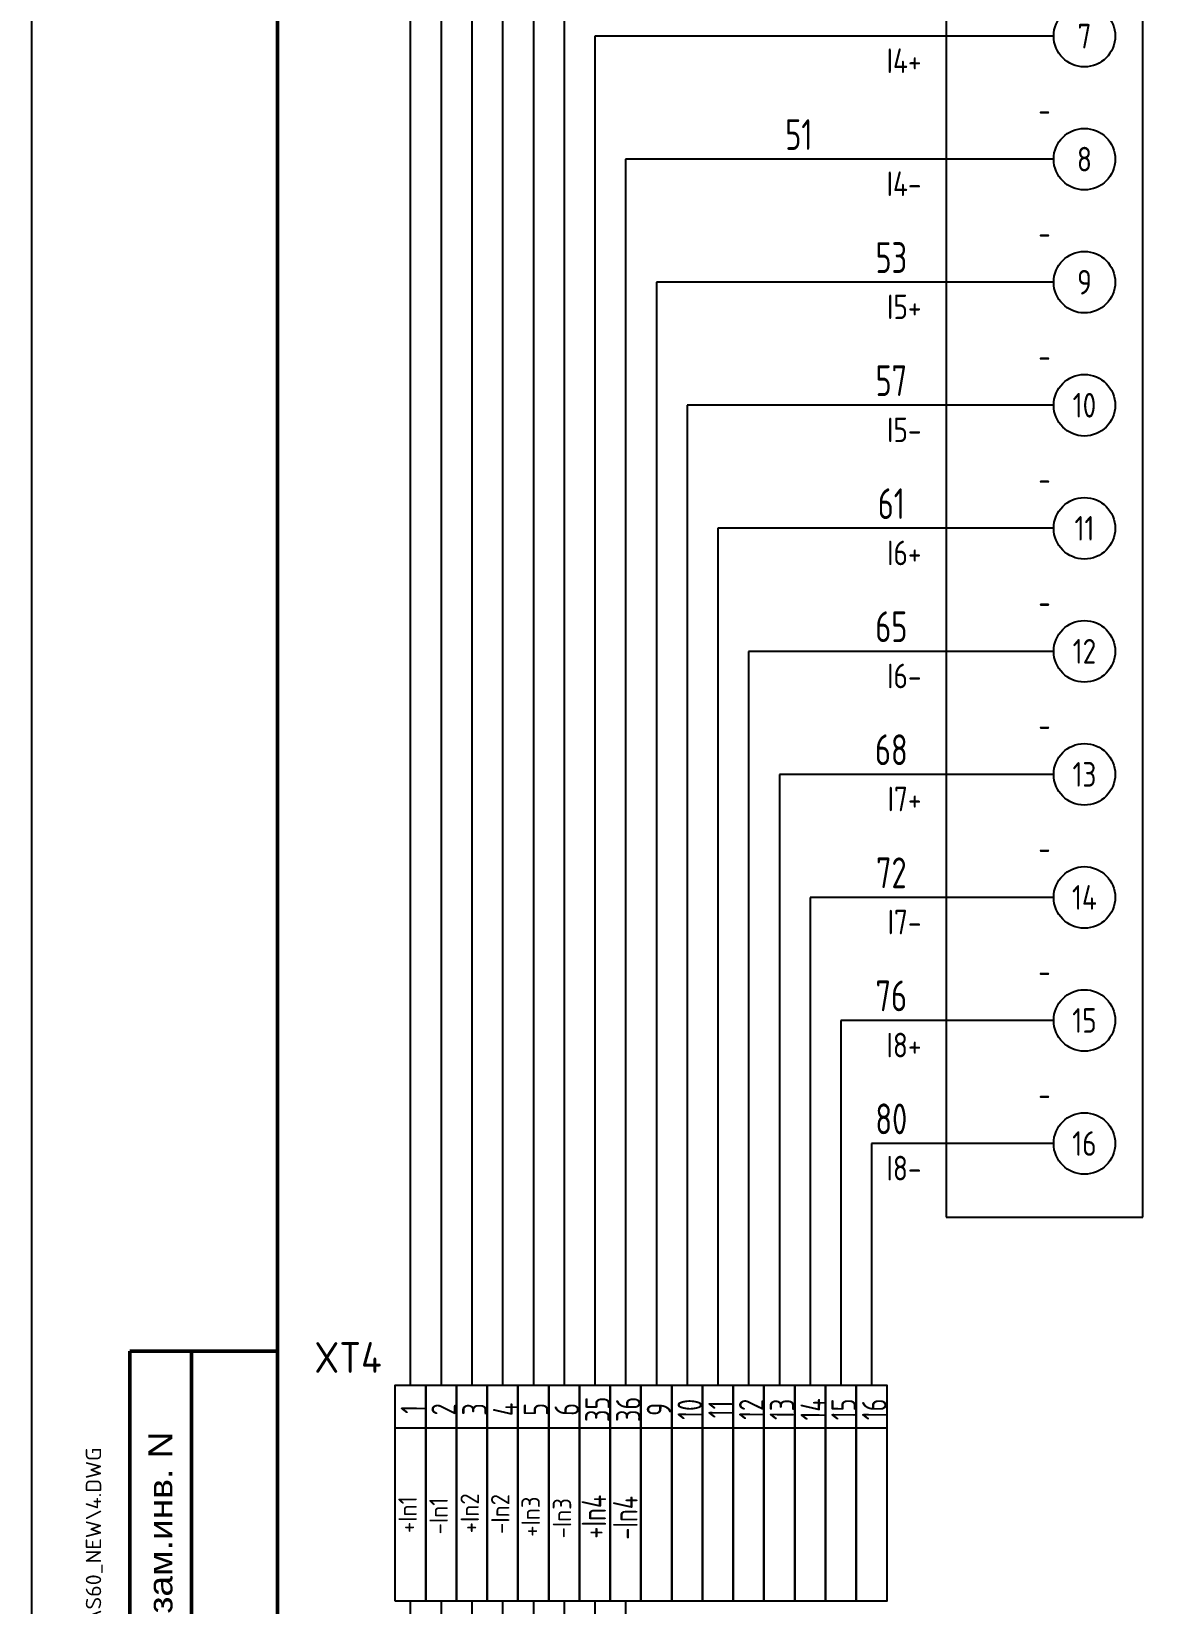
# Model space of a CAD drawing. Extents: x -20 to 400, y -5 to 292.
# Drawn here: x -20 to 72, y 64.6 to 192.3 of the extents above; entities that cross this region are included whole.
import ezdxf
from ezdxf.enums import TextEntityAlignment as Align

# ---------------------------------------------------------------- set-up
doc = ezdxf.new("R2010")
doc.units = 0
doc.linetypes.add('Caddy_Solid', pattern=[0])
for name, color, linetype in [('100', 7, 'Continuous'), ('BLU_2.5mm^2', 5, 'Continuous'), ('DESC', 1, 'Continuous'), ('GRN_0.75mm^2', 3, 'Continuous'), ('SYMS', 7, 'Continuous'), ('TAGS', 51, 'Continuous'), ('TERMS', 4, 'Continuous'), ('TITLE', 7, 'Continuous'), ('WIRENO', 70, 'Continuous')]:
    doc.layers.add(name, color=color, linetype=linetype)
doc.styles.add('Caddy_Vectorfont1n', font='arial.ttf', dxfattribs={"width": 1.1})
doc.styles.add('ITALIC', font='ITALIC')
doc.styles.add('SIMPLEX', font='simplex')
doc.styles.add('WD_IEC', font='ISOCP2.shx', dxfattribs={"width": 0.9, "height": 4})

# ---------------------------------------------------------------- blocks, each defined once
blk = doc.blocks.new('wd_tb')
at = {"layer": 'TITLE', "color": 1, "style": 'SIMPLEX'}
blk.add_attdef('CAD#', (-14.33, 3.62), '', height=1.25, rotation=90, dxfattribs=at)
at = {"layer": 'TITLE', "color": 1, "style": 'ITALIC'}
for tag, p in [('DWG#', (377.5, 6.5)), ('TITLE#1', (133.27, -3.8)), ('TITLE#2', (163.84, -3.8)), ('TITLE#3', (197.71, -3.8))]:
    blk.add_attdef(tag, text='', height=2, dxfattribs=at).set_placement(p, align=Align.CENTER)
at = {"layer": 'TITLE', "color": 1}
for tag, p, height, style in [('JOB#', (277.8, 5.56), 2, 'ITALIC'), ('ENGINEER', (9.37, -2.98), 1.25, 'ITALIC'), ('CHKDBY', (40.35, -2.98), 1.25, 'ITALIC'), ('DRAWNBY', (70.5, -3.39), 1.25, 'ITALIC'), ('DATE', (98.17, -3.8), 1.25, 'SIMPLEX'), ('SHTS', (385.36, -3.42), 2, 'ITALIC')]:
    blk.add_attdef(tag, p, '', height=height, dxfattribs=dict(at, style=style))
at = {"layer": 'TITLE', "color": 1, "style": 'ITALIC'}
blk.add_attdef('SH#', text='', height=2, dxfattribs=at).set_placement((391.86, 4.83), align=Align.RIGHT)
at = {"layer": 'TITLE', "color": 7, "flags": 9}
blk.add_attdef('WD_TB', (-0.02, 0.56), '', height=1.57, dxfattribs=at)
at = {"layer": 'TITLE', "color": 1, "style": 'ITALIC', "flags": 3}
blk.add_attdef('TITLE#4', text='', height=2, dxfattribs=at).set_placement((230.75, -4.22), align=Align.CENTER)
blk = doc.blocks.new('PLCIO_195A')
at = {"layer": 'SYMS'}
for p, q in [((-8, 8), (-8, -156)), ((8, -156), (8, 8)), ((-8, -156), (8, -156))]:
    blk.add_line(p, q, dxfattribs=at)
for centre in [(3.25, -60), (3.25, -70), (3.25, -80), (3.25, -90), (3.25, -100), (3.25, -110), (3.25, -120), (3.25, -130), (3.25, -140), (3.25, -150)]:
    blk.add_circle(centre, 2.5, dxfattribs=at)
at = {"layer": 'SYMS', "style": 'WD_IEC'}
for tag, height, width, p in [('INST', 2.5, 0.8, (0, 26.5)), ('LOC', 2.5, 0.8, (0, 23.5)), ('MFG', 2.5, 0.8, (0, 20.5)), ('CAT', 2.5, 0.8, (0, 17.5)), ('LINE1', 2.5, 0.9, (0, 14.5)), ('LINE2', 2.5, 0.9, (0, 11.5)), ('DESC', 2.5, 0.9, (0, 8.473)), ('TAG', 2.5, 0.8, (0, 5.489)), ('TAGA01', 2, 0.8, (0, 3)), ('TAGA02', 2, 0.8, (0, -7)), ('TAGA03', 2, 0.8, (0, -17)), ('TAGA04', 2, 0.8, (0, -27)), ('TAGA05', 2, 0.8, (0, -37)), ('TAGA06', 2, 0.8, (0, -47)), ('TAGA07', 2, 0.8, (0, -57)), ('TAGA08', 2, 0.8, (0, -67)), ('TAGA09', 2, 0.8, (0, -77)), ('TAGA10', 2, 0.8, (0, -87)), ('TAGA11', 2, 0.8, (0, -97)), ('TAGA12', 2, 0.8, (0, -107)), ('TAGA13', 2, 0.8, (0, -117)), ('TAGA14', 2, 0.8, (0, -127)), ('TAGA15', 2, 0.8, (0, -137)), ('TAGA16', 2, 0.8, (0, -147))]:
    blk.add_attdef(tag, text='', height=height, dxfattribs=dict(at, width=width)).set_placement(p, align=Align.CENTER)
at = {"layer": 'SYMS', "linetype": 'Continuous', "style": 'WD_IEC', "width": 0.9, "flags": 9}
blk.add_attdef('ASSYCODE', text='', height=0.32, dxfattribs=at).set_placement((3.68, 17.142), align=Align.CENTER)
at = {"layer": 'SYMS', "style": 'WD_IEC', "width": 0.9}
for tag, p in [('DESCA01', (20, 0.5)), ('DESCB01', (20, -2.625)), ('DESCC01', (20, -5.75)), ('DESCD01', (20, -8.875)), ('DESCA02', (20, -9.5)), ('DESCE01', (20, -12)), ('DESCB02', (20, -12.625)), ('DESCC02', (20, -15.75)), ('DESCD02', (20, -18.875)), ('DESCA03', (20, -19.5)), ('DESCE02', (20, -22)), ('DESCB03', (20, -22.625)), ('DESCC03', (20, -25.75)), ('DESCD03', (20, -28.875)), ('DESCA04', (20, -29.5)), ('DESCE03', (20, -32)), ('DESCB04', (20, -32.625)), ('DESCC04', (20, -35.75)), ('DESCD04', (20, -38.875)), ('DESCA05', (20, -39.5)), ('DESCE04', (20, -42)), ('DESCB05', (20, -42.625)), ('DESCC05', (20, -45.75)), ('DESCD05', (20, -48.875)), ('DESCA06', (20, -49.5)), ('DESCE05', (20, -52)), ('DESCB06', (20, -52.625)), ('DESCC06', (20, -55.75)), ('DESCD06', (20, -58.875)), ('DESCA07', (20, -59.5)), ('DESCE06', (20, -62)), ('DESCB07', (20, -62.625)), ('DESCC07', (20, -65.75)), ('DESCD07', (20, -68.875)), ('DESCA08', (20, -69.5)), ('DESCE07', (20, -72)), ('DESCB08', (20, -72.625)), ('DESCC08', (20, -75.75)), ('DESCD08', (20, -78.875)), ('DESCA09', (20, -79.5)), ('DESCE08', (20, -82)), ('DESCB09', (20, -82.625)), ('DESCC09', (20, -85.75)), ('DESCD09', (20, -88.875)), ('DESCA10', (20, -89.5)), ('DESCE09', (20, -92)), ('DESCB10', (20, -92.625)), ('DESCC10', (20, -95.75)), ('DESCD10', (20, -98.875)), ('DESCA11', (20, -99.5)), ('DESCE10', (20, -102)), ('DESCB11', (20, -102.625)), ('DESCC11', (20, -105.75)), ('DESCD11', (20, -108.875)), ('DESCA12', (20, -109.5)), ('DESCE11', (20, -112)), ('DESCB12', (20, -112.625)), ('DESCC12', (20, -115.75)), ('DESCD12', (20, -118.875)), ('DESCA13', (20, -119.5)), ('DESCE12', (20, -122)), ('DESCB13', (20, -122.625)), ('DESCC13', (20, -125.75)), ('DESCD13', (20, -128.875)), ('DESCA14', (20, -129.5)), ('DESCE13', (20, -132)), ('DESCB14', (20, -132.625)), ('DESCC14', (20, -135.75)), ('DESCD14', (20, -138.875)), ('DESCA15', (20, -139.5)), ('DESCE14', (20, -142)), ('DESCB15', (20, -142.625)), ('DESCC15', (20, -145.75)), ('DESCD15', (20, -148.875)), ('DESCA16', (20, -149.5)), ('DESCE15', (20, -152)), ('DESCB16', (20, -152.625)), ('DESCC16', (20, -155.75)), ('DESCD16', (20, -158.875)), ('DESCE16', (20, -162))]:
    blk.add_attdef(tag, p, '', height=2.5, dxfattribs=at)
for tag, p in [('TERM01', (0, 0)), ('TERM02', (3.25, -10)), ('TERM03', (3.25, -20)), ('TERM04', (3.25, -30)), ('TERM05', (3.25, -40)), ('TERM06', (3.25, -50)), ('TERM07', (3.25, -60)), ('TERM08', (3.25, -70)), ('TERM09', (3.25, -80)), ('TERM10', (3.25, -90)), ('TERM11', (3.25, -100)), ('TERM12', (3.25, -110)), ('TERM13', (3.25, -120)), ('TERM14', (3.25, -130)), ('TERM15', (3.25, -140)), ('TERM16', (3.25, -150))]:
    blk.add_attdef(tag, text='', height=2, dxfattribs=at).set_placement(p, align=Align.MIDDLE_CENTER)
at = {"layer": 'SYMS', "style": 'WD_IEC', "width": 0.9, "flags": 1}
for tag, p in [('X4TERM01', (-2.5, 0)), ('X4TERM02', (0.75, -10)), ('X4TERM03', (0.75, -20)), ('X4TERM04', (0.75, -30)), ('X4TERM05', (0.75, -40)), ('X4TERM06', (0.75, -50)), ('X4TERM07', (0.75, -60)), ('X4TERM08', (0.75, -70)), ('X4TERM09', (0.75, -80)), ('X4TERM10', (0.75, -90)), ('X4TERM11', (0.75, -100)), ('X4TERM12', (0.75, -110)), ('X4TERM13', (0.75, -120)), ('X4TERM14', (0.75, -130)), ('X4TERM15', (0.75, -140)), ('X4TERM16', (0.75, -150))]:
    blk.add_attdef(tag, p, '', height=0.32, dxfattribs=at)
at = {"layer": 'SYMS', "style": 'WD_IEC', "width": 0.9}
for tag, p in [('TERMDESC01', (-10, -1)), ('TERMDESC02', (-10, -11)), ('TERMDESC03', (-10, -21)), ('TERMDESC04', (-10, -31)), ('TERMDESC05', (-10, -41)), ('TERMDESC06', (-10, -51)), ('TERMDESC07', (-10, -61)), ('TERMDESC08', (-10, -71)), ('TERMDESC09', (-10, -81)), ('TERMDESC10', (-10, -91)), ('TERMDESC11', (-10, -101)), ('TERMDESC12', (-10, -111)), ('TERMDESC13', (-10, -121)), ('TERMDESC14', (-10, -131)), ('TERMDESC15', (-10, -141)), ('TERMDESC16', (-10, -151))]:
    blk.add_attdef(tag, text='', height=2, dxfattribs=at).set_placement(p, align=Align.TOP_RIGHT)
blk = doc.blocks.new('VT0001_002')
at = {"layer": 'BLU_2.5mm^2', "color": 0, "transparency": 33554687}
blk.add_line((0, -3.43), (2.5, -3.43), dxfattribs=at)
blk.add_lwpolyline([(0, -17.5), (2.5, -17.5), (2.5, 0), (0, 0)], close=True, dxfattribs=at)
at = {"color": 2, "lineweight": 15, "true_color": 0xf1eb1f, "transparency": 33554687, "style": 'WD_IEC'}
for tag, p in [('INST', (-2.25, 5.32)), ('LOC', (-2.25, 1.32)), ('DESC1', (-2.25, -10.43)), ('DESC2', (-2.25, -13.93)), ('DESC3', (-2.25, -17.43))]:
    blk.add_attdef(tag, text='', height=2.5, dxfattribs=at).set_placement(p, align=Align.RIGHT)
at = {"color": 2, "lineweight": 15, "true_color": 0xf1eb1f, "transparency": 33554687, "style": 'WD_IEC', "flags": 1}
for tag, p, height in [('ASSYCODE', (2.75, 7.32), 1), ('CATDESC', (2.75, 5.82), 1), ('MFG', (2.75, 3.82), 1.5), ('CAT', (2.75, 1.32), 1.5)]:
    blk.add_attdef(tag, p, '', height=height, dxfattribs=at)
at = {"color": 2, "lineweight": 15, "true_color": 0xf1eb1f, "transparency": 33554687, "style": 'WD_IEC', "width": 0.8}
blk.add_attdef('TERM01', text='', height=2, rotation=89.5557, dxfattribs=at).set_placement((0.47, -1.92), align=Align.TOP_CENTER)
at = {"color": 0, "transparency": 33554687, "flags": 1}
blk.add_attdef('X2LINK', (1.25, 0), '', height=0.01, dxfattribs=at)
at = {"color": 0, "transparency": 33554687, "style": 'WD_IEC', "flags": 1}
for tag, p, height in [('X2TERM01', (1.25, 0), 0.08), ('STRIPSEQ', (0, -3.43), 0.03), ('LINKTERM', (0, -3.47), 0.03), ('X8TERM01', (1.25, -17.5), 0.08)]:
    blk.add_attdef(tag, p, '', height=height, dxfattribs=at)
at = {"color": 2, "lineweight": 15, "true_color": 0xf1eb1f, "transparency": 33554687, "style": 'WD_IEC', "flags": 8}
blk.add_attdef('TAGSTRIP', text='', height=2.5, dxfattribs=at).set_placement((-2.25, -2.93), align=Align.RIGHT)
blk = doc.blocks.new('WD_WNH')
at = {"linetype": 'Continuous', "style": 'WD_IEC', "width": 0.8}
blk.add_attdef('WIRENO', text='', height=2.5, dxfattribs=at).set_placement((0, 0.75), align=Align.CENTER)
at = {"style": 'WD_IEC', "flags": 1}
for tag, p in [('W01USER', (0, 1.25)), ('W08USER', (0, 0.375)), ('W04USER', (0, 0.875)), ('W05USER', (0, 0.75)), ('W09USER', (0, 0.25)), ('W03USER', (0, 1)), ('W06USER', (0, 0.625)), ('W07USER', (0, 0.5)), ('W02USER', (0, 1.125)), ('W10USER', (0, 0.125))]:
    blk.add_attdef(tag, text='', height=0.08, dxfattribs=at).set_placement(p, align=Align.CENTER)

msp = doc.modelspace()

# ---------------------------------------------------------------- linework, layer by layer
at = {"layer": '100', "linetype": 'Caddy_Solid', "lineweight": 50}
for p, q in [((0, 286.94), (0, 0)), ((-12, 0.06), (-12, 85.06)), ((-12, 85.06), (0, 85.06)), ((-7, 85.06), (-7, 0.06))]:
    msp.add_line(p, q, dxfattribs=at)
at = {"layer": 'GRN_0.75mm^2'}
for p, q in [((10.8, 251.95), (10.8, 82.27)), ((13.3, 241.95), (13.3, 82.27)), ((15.8, 231.95), (15.8, 82.27)), ((18.3, 221.95), (18.3, 82.27)), ((20.8, 211.95), (20.8, 82.27)), ((23.3, 201.95), (23.3, 82.27)), ((63.1, 191.95), (25.8, 191.95)), ((25.8, 191.95), (25.8, 82.27)), ((63.1, 181.95), (28.3, 181.95)), ((28.3, 181.95), (28.3, 82.27)), ((63.1, 171.95), (30.8, 171.95)), ((30.8, 171.95), (30.8, 82.27)), ((63.1, 161.95), (33.3, 161.95)), ((33.3, 161.95), (33.3, 82.27)), ((63.1, 151.95), (35.8, 151.95)), ((35.8, 151.95), (35.8, 82.27)), ((63.1, 141.95), (38.3, 141.95)), ((38.3, 141.95), (38.3, 82.27)), ((63.1, 131.95), (40.8, 131.95)), ((40.8, 131.95), (40.8, 82.27)), ((63.1, 121.95), (43.3, 121.95)), ((43.3, 121.95), (43.3, 82.27)), ((63.1, 111.95), (45.8, 111.95)), ((45.8, 111.95), (45.8, 82.27)), ((63.1, 101.95), (48.3, 101.95)), ((48.3, 101.95), (48.3, 82.27)), ((10.8, 64.77), (10.8, 54.99)), ((13.3, 64.77), (13.3, 54.99)), ((15.8, 64.77), (15.8, 54.98)), ((18.3, 64.77), (18.3, 54.98)), ((20.8, 64.77), (20.8, 54.98)), ((23.3, 64.77), (23.3, 54.98)), ((25.8, 64.77), (25.8, 59.21)), ((28.3, 64.77), (28.3, 59.21))]:
    msp.add_line(p, q, dxfattribs=at)
at = {"layer": 'SYMS'}
msp.add_lwpolyline([(-20, -5), (400, -5), (400, 292), (-20, 292)], close=True, dxfattribs=at)

# ---------------------------------------------------------------- block references
ref = msp.add_blockref('PLCIO_195A', (62.35, 251.95), dxfattribs=at)
ref.add_attrib('TERM07', '7', dxfattribs={"layer": 'TERMS', "height": 2, "style": 'WD_IEC', "width": 0.9}).set_placement((65.6, 191.95), align=Align.MIDDLE_CENTER)
ref.add_attrib('TERMDESC07', 'I4+', dxfattribs={"layer": 'TERMS', "height": 2, "style": 'WD_IEC', "width": 0.9}).set_placement((52.35, 190.95), align=Align.TOP_RIGHT)
ref.add_attrib('TERM08', '8', dxfattribs={"layer": 'TERMS', "height": 2, "style": 'WD_IEC', "width": 0.9}).set_placement((65.6, 181.95), align=Align.MIDDLE_CENTER)
ref.add_attrib('TAGA08', '-', dxfattribs={"layer": 'TAGS', "height": 2, "style": 'WD_IEC', "width": 0.8}).set_placement((62.35, 184.95), align=Align.CENTER)
ref.add_attrib('TERMDESC08', 'I4-', dxfattribs={"layer": 'TERMS', "height": 2, "style": 'WD_IEC', "width": 0.9}).set_placement((52.35, 180.95), align=Align.TOP_RIGHT)
ref.add_attrib('TERM09', '9', dxfattribs={"layer": 'TERMS', "height": 2, "style": 'WD_IEC', "width": 0.9}).set_placement((65.6, 171.95), align=Align.MIDDLE_CENTER)
ref.add_attrib('TAGA09', '-', dxfattribs={"layer": 'TAGS', "height": 2, "style": 'WD_IEC', "width": 0.8}).set_placement((62.35, 174.95), align=Align.CENTER)
ref.add_attrib('TERMDESC09', 'I5+', dxfattribs={"layer": 'TERMS', "height": 2, "style": 'WD_IEC', "width": 0.9}).set_placement((52.35, 170.95), align=Align.TOP_RIGHT)
ref.add_attrib('TERM10', '10', dxfattribs={"layer": 'TERMS', "height": 2, "style": 'WD_IEC', "width": 0.9}).set_placement((65.6, 161.95), align=Align.MIDDLE_CENTER)
ref.add_attrib('TAGA10', '-', dxfattribs={"layer": 'TAGS', "height": 2, "style": 'WD_IEC', "width": 0.8}).set_placement((62.35, 164.95), align=Align.CENTER)
ref.add_attrib('TERMDESC10', 'I5-', dxfattribs={"layer": 'TERMS', "height": 2, "style": 'WD_IEC', "width": 0.9}).set_placement((52.35, 160.95), align=Align.TOP_RIGHT)
ref.add_attrib('TERM11', '11', dxfattribs={"layer": 'TERMS', "height": 2, "style": 'WD_IEC', "width": 0.9}).set_placement((65.6, 151.95), align=Align.MIDDLE_CENTER)
ref.add_attrib('TAGA11', '-', dxfattribs={"layer": 'TAGS', "height": 2, "style": 'WD_IEC', "width": 0.8}).set_placement((62.35, 154.95), align=Align.CENTER)
ref.add_attrib('TERMDESC11', 'I6+', dxfattribs={"layer": 'TERMS', "height": 2, "style": 'WD_IEC', "width": 0.9}).set_placement((52.35, 150.95), align=Align.TOP_RIGHT)
ref.add_attrib('TERM12', '12', dxfattribs={"layer": 'TERMS', "height": 2, "style": 'WD_IEC', "width": 0.9}).set_placement((65.6, 141.95), align=Align.MIDDLE_CENTER)
ref.add_attrib('TAGA12', '-', dxfattribs={"layer": 'TAGS', "height": 2, "style": 'WD_IEC', "width": 0.8}).set_placement((62.35, 144.95), align=Align.CENTER)
ref.add_attrib('TERMDESC12', 'I6-', dxfattribs={"layer": 'TERMS', "height": 2, "style": 'WD_IEC', "width": 0.9}).set_placement((52.35, 140.95), align=Align.TOP_RIGHT)
ref.add_attrib('TERM13', '13', dxfattribs={"layer": 'TERMS', "height": 2, "style": 'WD_IEC', "width": 0.9}).set_placement((65.6, 131.95), align=Align.MIDDLE_CENTER)
ref.add_attrib('TAGA13', '-', dxfattribs={"layer": 'TAGS', "height": 2, "style": 'WD_IEC', "width": 0.8}).set_placement((62.35, 134.95), align=Align.CENTER)
ref.add_attrib('TERMDESC13', 'I7+', dxfattribs={"layer": 'TERMS', "height": 2, "style": 'WD_IEC', "width": 0.9}).set_placement((52.35, 130.95), align=Align.TOP_RIGHT)
ref.add_attrib('TERM14', '14', dxfattribs={"layer": 'TERMS', "height": 2, "style": 'WD_IEC', "width": 0.9}).set_placement((65.6, 121.95), align=Align.MIDDLE_CENTER)
ref.add_attrib('TAGA14', '-', dxfattribs={"layer": 'TAGS', "height": 2, "style": 'WD_IEC', "width": 0.8}).set_placement((62.35, 124.95), align=Align.CENTER)
ref.add_attrib('TERMDESC14', 'I7-', dxfattribs={"layer": 'TERMS', "height": 2, "style": 'WD_IEC', "width": 0.9}).set_placement((52.35, 120.95), align=Align.TOP_RIGHT)
ref.add_attrib('TERM15', '15', dxfattribs={"layer": 'TERMS', "height": 2, "style": 'WD_IEC', "width": 0.9}).set_placement((65.6, 111.95), align=Align.MIDDLE_CENTER)
ref.add_attrib('TAGA15', '-', dxfattribs={"layer": 'TAGS', "height": 2, "style": 'WD_IEC', "width": 0.8}).set_placement((62.35, 114.95), align=Align.CENTER)
ref.add_attrib('TERMDESC15', 'I8+', dxfattribs={"layer": 'TERMS', "height": 2, "style": 'WD_IEC', "width": 0.9}).set_placement((52.35, 110.95), align=Align.TOP_RIGHT)
ref.add_attrib('TERM16', '16', dxfattribs={"layer": 'TERMS', "height": 2, "style": 'WD_IEC', "width": 0.9}).set_placement((65.6, 101.95), align=Align.MIDDLE_CENTER)
ref.add_attrib('TAGA16', '-', dxfattribs={"layer": 'TAGS', "height": 2, "style": 'WD_IEC', "width": 0.8}).set_placement((62.35, 104.95), align=Align.CENTER)
ref.add_attrib('TERMDESC16', 'I8-', dxfattribs={"layer": 'TERMS', "height": 2, "style": 'WD_IEC', "width": 0.9}).set_placement((52.35, 100.95), align=Align.TOP_RIGHT)
ref = msp.add_blockref('VT0001_002', (9.55, 82.27), dxfattribs=at)
ref.add_attrib('TERM01', '1', dxfattribs={"layer": 'TERMS', "color": 2, "lineweight": 15, "true_color": 0xf1eb1f, "transparency": 33554687, "height": 2, "rotation": 89.5557, "style": 'WD_IEC', "width": 0.8}).set_placement((10.02, 80.35), align=Align.TOP_CENTER)
ref.add_attrib('TAGSTRIP', 'XT4', dxfattribs={"layer": 'TAGS', "color": 2, "lineweight": 15, "true_color": 0xf1eb1f, "transparency": 33554687, "height": 2.5, "style": 'WD_IEC', "flags": 8}).set_placement((8.48, 83.31), align=Align.RIGHT)
ref.add_attrib('DESC1', '+In1', dxfattribs={"layer": 'DESC', "color": 2, "lineweight": 15, "true_color": 0xf1eb1f, "transparency": 33554687, "height": 1.5, "rotation": 90, "style": 'WD_IEC'}).set_placement((11.33, 73.29), align=Align.RIGHT)
ref = msp.add_blockref('VT0001_002', (12.05, 82.27), dxfattribs=at)
ref.add_attrib('TERM01', '2', dxfattribs={"layer": 'TERMS', "color": 2, "lineweight": 15, "true_color": 0xf1eb1f, "transparency": 33554687, "height": 2, "rotation": 89.5557, "style": 'WD_IEC', "width": 0.8}).set_placement((12.52, 80.35), align=Align.TOP_CENTER)
ref.add_attrib('DESC1', '-In1', dxfattribs={"layer": 'DESC', "color": 2, "lineweight": 15, "true_color": 0xf1eb1f, "transparency": 33554687, "height": 1.5, "rotation": 90, "style": 'WD_IEC'}).set_placement((13.85, 73.18), align=Align.RIGHT)
ref = msp.add_blockref('VT0001_002', (14.55, 82.27), dxfattribs=at)
ref.add_attrib('TERM01', '3', dxfattribs={"layer": 'TERMS', "color": 2, "lineweight": 15, "true_color": 0xf1eb1f, "transparency": 33554687, "height": 2, "rotation": 89.5557, "style": 'WD_IEC', "width": 0.8}).set_placement((15.02, 80.35), align=Align.TOP_CENTER)
ref.add_attrib('DESC1', '+In2', dxfattribs={"layer": 'DESC', "color": 2, "lineweight": 15, "true_color": 0xf1eb1f, "transparency": 33554687, "height": 1.5, "rotation": 90, "style": 'WD_IEC'}).set_placement((16.38, 73.52), align=Align.RIGHT)
ref = msp.add_blockref('VT0001_002', (17.05, 82.27), dxfattribs=at)
ref.add_attrib('TERM01', '4', dxfattribs={"layer": 'TERMS', "color": 2, "lineweight": 15, "true_color": 0xf1eb1f, "transparency": 33554687, "height": 2, "rotation": 89.5557, "style": 'WD_IEC', "width": 0.8}).set_placement((17.52, 80.35), align=Align.TOP_CENTER)
ref.add_attrib('DESC1', '-In2', dxfattribs={"layer": 'DESC', "color": 2, "lineweight": 15, "true_color": 0xf1eb1f, "transparency": 33554687, "height": 1.5, "rotation": 90, "style": 'WD_IEC'}).set_placement((18.86, 73.46), align=Align.RIGHT)
ref = msp.add_blockref('VT0001_002', (19.55, 82.27), dxfattribs=at)
ref.add_attrib('TERM01', '5', dxfattribs={"layer": 'TERMS', "color": 2, "lineweight": 15, "true_color": 0xf1eb1f, "transparency": 33554687, "height": 2, "rotation": 89.5557, "style": 'WD_IEC', "width": 0.8}).set_placement((20.02, 80.35), align=Align.TOP_CENTER)
ref.add_attrib('DESC1', '+In3', dxfattribs={"layer": 'DESC', "color": 2, "lineweight": 15, "true_color": 0xf1eb1f, "transparency": 33554687, "height": 1.5, "rotation": 90, "style": 'WD_IEC'}).set_placement((21.33, 73.26), align=Align.RIGHT)
ref = msp.add_blockref('VT0001_002', (22.05, 82.27), dxfattribs=at)
ref.add_attrib('TERM01', '6', dxfattribs={"layer": 'TERMS', "color": 2, "lineweight": 15, "true_color": 0xf1eb1f, "transparency": 33554687, "height": 2, "rotation": 89.5557, "style": 'WD_IEC', "width": 0.8}).set_placement((22.52, 80.35), align=Align.TOP_CENTER)
ref.add_attrib('DESC1', '-In3', dxfattribs={"layer": 'DESC', "color": 2, "lineweight": 15, "true_color": 0xf1eb1f, "transparency": 33554687, "height": 1.5, "rotation": 90, "style": 'WD_IEC'}).set_placement((23.88, 73.13), align=Align.RIGHT)
ref = msp.add_blockref('VT0001_002', (24.55, 82.27), dxfattribs=at)
ref.add_attrib('TERM01', '35', dxfattribs={"layer": 'TERMS', "color": 2, "lineweight": 15, "true_color": 0xf1eb1f, "transparency": 33554687, "height": 2, "rotation": 89.5557, "style": 'WD_IEC', "width": 0.8}).set_placement((25.02, 80.35), align=Align.TOP_CENTER)
ref.add_attrib('DESC1', '+In4', dxfattribs={"layer": 'DESC', "color": 2, "lineweight": 15, "true_color": 0xf1eb1f, "transparency": 33554687, "height": 2, "rotation": 90, "style": 'WD_IEC', "width": 0.8}).set_placement((26.72, 73.4), align=Align.RIGHT)
ref = msp.add_blockref('VT0001_002', (27.05, 82.27), dxfattribs=at)
ref.add_attrib('TERM01', '36', dxfattribs={"layer": 'TERMS', "color": 2, "lineweight": 15, "true_color": 0xf1eb1f, "transparency": 33554687, "height": 2, "rotation": 89.5557, "style": 'WD_IEC', "width": 0.8}).set_placement((27.52, 80.35), align=Align.TOP_CENTER)
ref.add_attrib('DESC1', '-In4', dxfattribs={"layer": 'DESC', "color": 2, "lineweight": 15, "true_color": 0xf1eb1f, "transparency": 33554687, "height": 2, "rotation": 90, "style": 'WD_IEC', "width": 0.8}).set_placement((29.28, 73.31), align=Align.RIGHT)
ref = msp.add_blockref('VT0001_002', (29.55, 82.27), dxfattribs=at)
ref.add_attrib('TERM01', '9', dxfattribs={"layer": 'TERMS', "color": 2, "lineweight": 15, "true_color": 0xf1eb1f, "transparency": 33554687, "height": 2, "rotation": 89.5557, "style": 'WD_IEC', "width": 0.8}).set_placement((30.02, 80.35), align=Align.TOP_CENTER)
ref = msp.add_blockref('VT0001_002', (32.05, 82.27), dxfattribs=at)
ref.add_attrib('TERM01', '10', dxfattribs={"layer": 'TERMS', "color": 2, "lineweight": 15, "true_color": 0xf1eb1f, "transparency": 33554687, "height": 2, "rotation": 89.5557, "style": 'WD_IEC', "width": 0.8}).set_placement((32.52, 80.35), align=Align.TOP_CENTER)
ref = msp.add_blockref('VT0001_002', (34.55, 82.27), dxfattribs=at)
ref.add_attrib('TERM01', '11', dxfattribs={"layer": 'TERMS', "color": 2, "lineweight": 15, "true_color": 0xf1eb1f, "transparency": 33554687, "height": 2, "rotation": 89.5557, "style": 'WD_IEC', "width": 0.8}).set_placement((35.02, 80.35), align=Align.TOP_CENTER)
ref = msp.add_blockref('VT0001_002', (37.05, 82.27), dxfattribs=at)
ref.add_attrib('TERM01', '12', dxfattribs={"layer": 'TERMS', "color": 2, "lineweight": 15, "true_color": 0xf1eb1f, "transparency": 33554687, "height": 2, "rotation": 89.5557, "style": 'WD_IEC', "width": 0.8}).set_placement((37.52, 80.35), align=Align.TOP_CENTER)
ref = msp.add_blockref('VT0001_002', (39.55, 82.27), dxfattribs=at)
ref.add_attrib('TERM01', '13', dxfattribs={"layer": 'TERMS', "color": 2, "lineweight": 15, "true_color": 0xf1eb1f, "transparency": 33554687, "height": 2, "rotation": 89.5557, "style": 'WD_IEC', "width": 0.8}).set_placement((40.02, 80.35), align=Align.TOP_CENTER)
ref = msp.add_blockref('VT0001_002', (42.05, 82.27), dxfattribs=at)
ref.add_attrib('TERM01', '14', dxfattribs={"layer": 'TERMS', "color": 2, "lineweight": 15, "true_color": 0xf1eb1f, "transparency": 33554687, "height": 2, "rotation": 89.5557, "style": 'WD_IEC', "width": 0.8}).set_placement((42.52, 80.35), align=Align.TOP_CENTER)
ref = msp.add_blockref('VT0001_002', (44.55, 82.27), dxfattribs=at)
ref.add_attrib('TERM01', '15', dxfattribs={"layer": 'TERMS', "color": 2, "lineweight": 15, "true_color": 0xf1eb1f, "transparency": 33554687, "height": 2, "rotation": 89.5557, "style": 'WD_IEC', "width": 0.8}).set_placement((45.02, 80.35), align=Align.TOP_CENTER)
ref = msp.add_blockref('VT0001_002', (47.05, 82.27), dxfattribs=at)
ref.add_attrib('TERM01', '16', dxfattribs={"layer": 'TERMS', "color": 2, "lineweight": 15, "true_color": 0xf1eb1f, "transparency": 33554687, "height": 2, "rotation": 89.5557, "style": 'WD_IEC', "width": 0.8}).set_placement((47.52, 80.35), align=Align.TOP_CENTER)
ref = msp.add_blockref('wd_tb', (0, 0), dxfattribs=at)
ref.add_attrib('CAD#', 'D:\\ПРОЕКТИ\\01 МОДЕРНИЗАЦИЯ СТЕНДА ГИДРОАМОРТИЗАТОРОВ\\КД\\STAS60_NEW\\4.DWG', (-14.33, 3.62), dxfattribs={"layer": 'TITLE', "color": 1, "height": 1.25, "rotation": 90, "style": 'SIMPLEX'})
at = {"layer": 'WIRENO'}
ref = msp.add_blockref('WD_WNH', (42.38, 181.95), dxfattribs=at)
ref.add_attrib('WIRENO', '51', dxfattribs={"linetype": 'Continuous', "height": 2.5, "style": 'WD_IEC', "width": 0.8}).set_placement((42.38, 182.7), align=Align.CENTER)
ref = msp.add_blockref('WD_WNH', (49.9, 171.95), dxfattribs=at)
ref.add_attrib('WIRENO', '53', dxfattribs={"linetype": 'Continuous', "height": 2.5, "style": 'WD_IEC', "width": 0.8}).set_placement((49.9, 172.7), align=Align.CENTER)
ref = msp.add_blockref('WD_WNH', (49.9, 161.95), dxfattribs=at)
ref.add_attrib('WIRENO', '57', dxfattribs={"linetype": 'Continuous', "height": 2.5, "style": 'WD_IEC', "width": 0.8}).set_placement((49.9, 162.7), align=Align.CENTER)
ref = msp.add_blockref('WD_WNH', (49.9, 151.95), dxfattribs=at)
ref.add_attrib('WIRENO', '61', dxfattribs={"linetype": 'Continuous', "height": 2.5, "style": 'WD_IEC', "width": 0.8}).set_placement((49.9, 152.7), align=Align.CENTER)
ref = msp.add_blockref('WD_WNH', (49.9, 141.95), dxfattribs=at)
ref.add_attrib('WIRENO', '65', dxfattribs={"linetype": 'Continuous', "height": 2.5, "style": 'WD_IEC', "width": 0.8}).set_placement((49.9, 142.7), align=Align.CENTER)
ref = msp.add_blockref('WD_WNH', (49.9, 131.95), dxfattribs=at)
ref.add_attrib('WIRENO', '68', dxfattribs={"linetype": 'Continuous', "height": 2.5, "style": 'WD_IEC', "width": 0.8}).set_placement((49.9, 132.7), align=Align.CENTER)
ref = msp.add_blockref('WD_WNH', (49.9, 121.95), dxfattribs=at)
ref.add_attrib('WIRENO', '72', dxfattribs={"linetype": 'Continuous', "height": 2.5, "style": 'WD_IEC', "width": 0.8}).set_placement((49.9, 122.7), align=Align.CENTER)
ref = msp.add_blockref('WD_WNH', (49.9, 111.95), dxfattribs=at)
ref.add_attrib('WIRENO', '76', dxfattribs={"linetype": 'Continuous', "height": 2.5, "style": 'WD_IEC', "width": 0.8}).set_placement((49.9, 112.7), align=Align.CENTER)
ref = msp.add_blockref('WD_WNH', (49.9, 101.95), dxfattribs=at)
ref.add_attrib('WIRENO', '80', dxfattribs={"linetype": 'Continuous', "height": 2.5, "style": 'WD_IEC', "width": 0.8}).set_placement((49.9, 102.7), align=Align.CENTER)

# ---------------------------------------------------------------- texts
at = {"layer": '100', "lineweight": 25, "style": 'Caddy_Vectorfont1n', "width": 1.1}
msp.add_text('Взам.инв. N', height=1.965, rotation=90, dxfattribs=at).set_placement((-8.54, 61.73))

doc.saveas('drawing.dxf')
